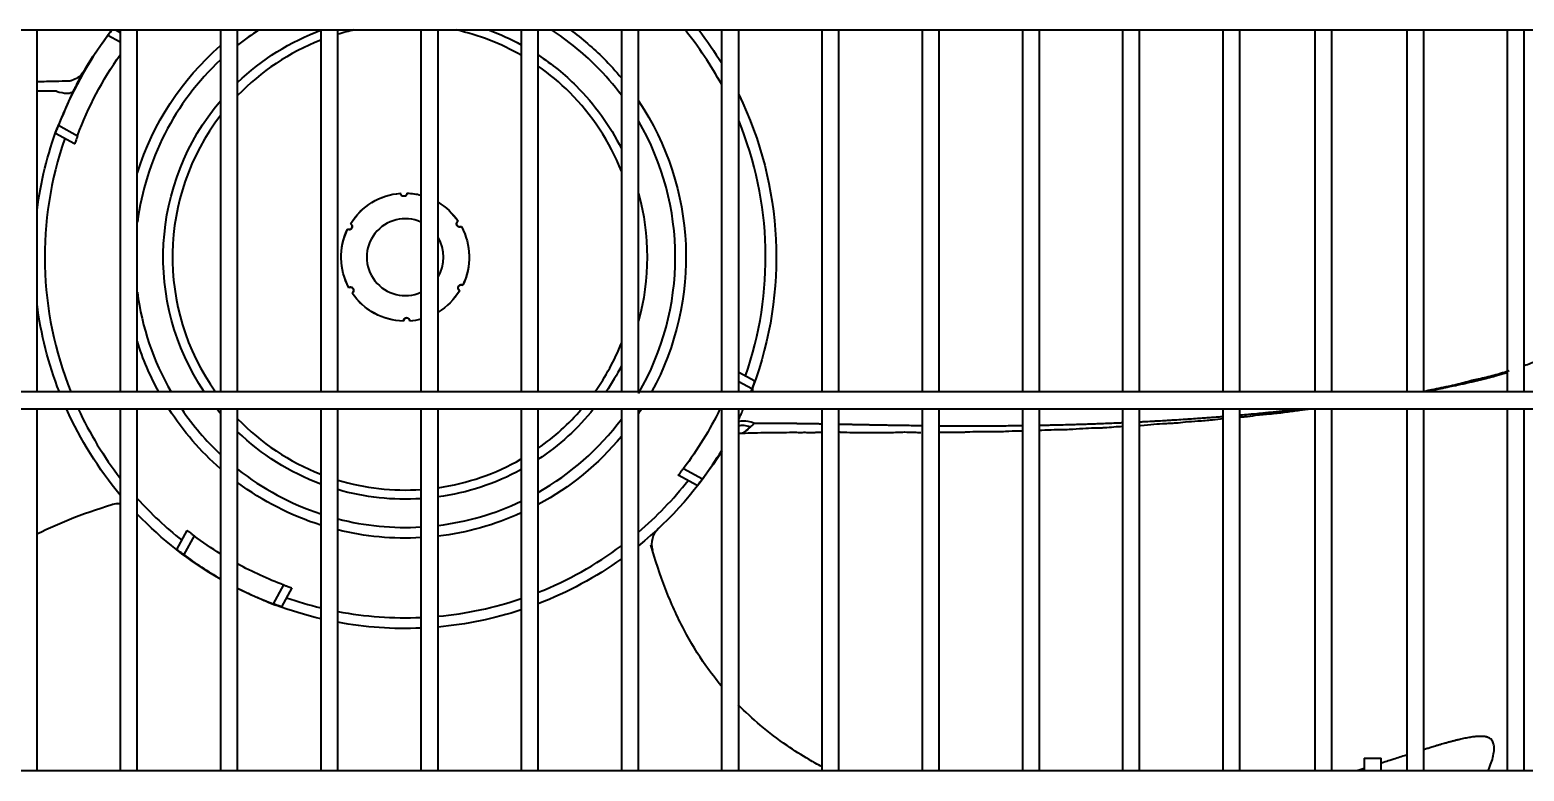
# Model space of a CAD drawing. Extents: x 58467 to 79089, y -33726 to -17391.
# Drawn here: x 72359.13 to 72394.16, y -20008.11 to -19990.75 of the extents above; entities that cross this region are included whole.
import ezdxf

# ---------------------------------------------------------------- set-up
doc = ezdxf.new("R2010")
doc.units = 0
doc.header["$LTSCALE"] = 100
doc.layers.add('+ENTE-ST-DOSEME USTU KONDDRENAJ', color=110, linetype='DOSEMEUSTUKONDENSDRENAJ_LINE', lineweight=40)
doc.linetypes.add('DOSEMEUSTUKONDENSDRENAJ_LINE', pattern='A,300,-40,["CD",Standard,S=15,R=0,X=-35,Y=-7.5],0', length=340)

# ---------------------------------------------------------------- blocks, each defined once
blk = doc.blocks.new('MAGAZA')
at = {"color": 3}
for p, q in [((54065.897, -32691.829, -3.539), (54184.259, -32691.829, -3.539)), ((54147.107, -32700.307, -3.539), (54147.107, -32691.829, -3.539)), ((54148.945, -32691.829, -3.539), (54149.058, -32691.891, -3.539)), ((54149.058, -32691.829, -3.539), (54149.058, -32700.307, -3.539)), ((54149.458, -32700.307, -3.539), (54149.458, -32691.829, -3.539)), ((54151.408, -32691.829, -3.539), (54151.408, -32700.307, -3.539)), ((54151.808, -32700.307, -3.539), (54151.808, -32691.829, -3.539)), ((54153.757, -32691.829, -3.539), (54153.757, -32700.307, -3.539)), ((54154.157, -32700.307, -3.539), (54154.157, -32691.829, -3.539)), ((54156.107, -32691.829, -3.539), (54156.107, -32700.307, -3.539)), ((54156.507, -32700.307, -3.539), (54156.507, -32691.829, -3.539)), ((54158.457, -32691.829, -3.539), (54158.457, -32700.307, -3.539)), ((54158.856, -32700.307, -3.539), (54158.856, -32691.829, -3.539)), ((54160.806, -32691.829, -3.539), (54160.806, -32700.307, -3.539)), ((54161.206, -32700.307, -3.539), (54161.206, -32691.829, -3.539)), ((54163.156, -32691.829, -3.539), (54163.156, -32700.307, -3.539)), ((54163.556, -32700.307, -3.539), (54163.556, -32691.829, -3.539)), ((54165.505, -32691.829, -3.539), (54165.505, -32700.307, -3.539)), ((54165.905, -32700.307, -3.539), (54165.905, -32691.829, -3.539)), ((54167.855, -32691.829, -3.539), (54167.855, -32700.307, -3.539)), ((54168.255, -32700.307, -3.539), (54168.255, -32691.829, -3.539)), ((54170.205, -32691.829, -3.539), (54170.205, -32700.307, -3.539)), ((54170.605, -32700.307, -3.539), (54170.605, -32691.829, -3.539)), ((54172.554, -32691.829, -3.539), (54172.554, -32700.307, -3.539)), ((54172.954, -32700.307, -3.539), (54172.954, -32691.829, -3.539)), ((54174.904, -32691.829, -3.539), (54174.904, -32700.307, -3.539)), ((54175.304, -32700.307, -3.539), (54175.304, -32691.829, -3.539)), ((54177.061, -32691.829, -3.539), (54177.061, -32700.307, -3.539)), ((54177.46, -32700.307, -3.539), (54177.46, -32691.829, -3.539)), ((54179.217, -32691.829, -3.539), (54179.217, -32700.307, -3.539)), ((54179.617, -32700.307, -3.539), (54179.617, -32691.829, -3.539)), ((54181.567, -32691.829, -3.539), (54181.567, -32700.307, -3.539)), ((54181.967, -32700.307, -3.539), (54181.967, -32691.829, -3.539)), ((54149.058, -32692.119, -3.539), (54148.767, -32691.959, -3.539)), ((54147.988, -32694.497, -3.539), (54147.542, -32694.253, -3.539)), ((54147.612, -32694.063, -3.539), (54148.056, -32694.306, -3.539)), ((54163.556, -32699.845, -3.539), (54163.93, -32700.05, -3.539)), ((54184.259, -32700.307, -3.539), (54065.897, -32700.307, -3.539)), ((54163.86, -32700.24, -3.539), (54163.556, -32700.073, -3.539)), ((54065.897, -32700.707, -3.539), (54184.259, -32700.707, -3.539)), ((54147.107, -32709.186, -3.539), (54147.107, -32700.707, -3.539)), ((54149.058, -32700.707, -3.539), (54149.058, -32709.186, -3.539)), ((54149.458, -32709.186, -3.539), (54149.458, -32700.707, -3.539)), ((54151.408, -32700.707, -3.539), (54151.408, -32709.186, -3.539)), ((54151.808, -32709.186, -3.539), (54151.808, -32700.707, -3.539)), ((54153.757, -32700.707, -3.539), (54153.757, -32709.186, -3.539)), ((54154.157, -32709.186, -3.539), (54154.157, -32700.707, -3.539)), ((54156.107, -32700.707, -3.539), (54156.107, -32709.186, -3.539)), ((54156.507, -32709.186, -3.539), (54156.507, -32700.707, -3.539)), ((54158.457, -32700.707, -3.539), (54158.457, -32709.186, -3.539)), ((54158.856, -32709.186, -3.539), (54158.856, -32700.707, -3.539)), ((54160.806, -32700.707, -3.539), (54160.806, -32709.186, -3.539)), ((54161.206, -32709.186, -3.539), (54161.206, -32700.707, -3.539)), ((54163.156, -32700.707, -3.539), (54163.156, -32709.186, -3.539)), ((54163.556, -32709.186, -3.539), (54163.556, -32700.707, -3.539)), ((54165.505, -32700.707, -3.539), (54165.505, -32709.186, -3.539)), ((54165.905, -32709.186, -3.539), (54165.905, -32700.707, -3.539)), ((54167.855, -32700.707, -3.539), (54167.855, -32709.186, -3.539)), ((54168.255, -32709.186, -3.539), (54168.255, -32700.707, -3.539)), ((54170.205, -32700.707, -3.539), (54170.205, -32709.186, -3.539)), ((54170.605, -32709.186, -3.539), (54170.605, -32700.707, -3.539)), ((54172.554, -32700.707, -3.539), (54172.554, -32709.186, -3.539)), ((54172.954, -32709.186, -3.539), (54172.954, -32700.707, -3.539)), ((54174.904, -32700.707, -3.539), (54174.904, -32709.186, -3.539)), ((54175.304, -32709.186, -3.539), (54175.304, -32700.707, -3.539)), ((54177.061, -32700.707, -3.539), (54177.061, -32709.186, -3.539)), ((54177.46, -32709.186, -3.539), (54177.46, -32700.707, -3.539)), ((54179.217, -32700.707, -3.539), (54179.217, -32709.186, -3.539)), ((54179.617, -32709.186, -3.539), (54179.617, -32700.707, -3.539)), ((54179.617, -32709.186, -3.539), (54179.617, -32700.707, -3.539)), ((54181.567, -32700.707, -3.539), (54181.567, -32709.186, -3.539)), ((54181.967, -32709.186, -3.539), (54181.967, -32700.707, -3.539)), ((54162.584, -32702.505, -3.539), (54162.139, -32702.26, -3.539)), ((54162.263, -32702.101, -3.539), (54162.706, -32702.344, -3.539)), ((54150.384, -32703.999, -3.539), (54150.628, -32703.554, -3.539)), ((54150.788, -32703.678, -3.539), (54150.545, -32704.121, -3.539)), ((54161.672, -32703.511, -3.539), (54161.652, -32703.529, -3.539)), ((54152.648, -32705.275, -3.539), (54152.891, -32704.832, -3.539)), ((54153.082, -32704.9, -3.539), (54152.838, -32705.345, -3.539)), ((54178.218, -32708.886, -3.539), (54178.218, -32709.186, -3.539)), ((54178.618, -32709.186, -3.539), (54178.618, -32708.886, -3.539)), ((54184.259, -32709.186, -3.539), (54065.897, -32709.186, -3.539))]:
    blk.add_line(p, q, dxfattribs=at)
at = {"color": 3, "extrusion": (0, 0, -1)}
for centre, radius, start, end in [((-54155.737, -32697.152, 3.539), 8.699, 27.6697, 37.7283), ((-54155.737, -32697.152, 3.539), 5.671, 46.1419, 69.8006), ((-54155.737, -32697.152, 3.539), 5.671, 110.1825, 118.6481), ((-54155.737, -32697.152, 3.539), 6.582, 126.0225, 135), ((-54155.737, -32697.152, 3.539), 8.699, 142.2719, 148.5298), ((-54155.737, -32697.152, 3.539), 6.582, 17.46, 48.87), ((-54155.737, -32697.152, 3.539), 8.191, 20.3267, 35.3728), ((-54155.737, -32697.152, 3.539), 5.671, 123.3675, 135), ((-54155.737, -32697.152, 3.539), 6.582, 135, 140.3606), ((-54155.737, -32697.152, 3.539), 5.671, 135, 153.36), ((-54155.737, -32697.152, 3.539), 5.671, 326.1881, 40.2356), ((-54155.737, -32697.152, 3.539), 6.582, 146.1881, 208.6481), ((-54155.737, -32697.152, 3.539), 8.699, 154.013, 200.4357), ((-54155.736, -32697.152, 3.539), 8.699, 7.2888, 20.4357), ((-54155.737, -32697.152, 3.539), 1.5, 31.5137, 85.7851), ((-54155.737, -32697.152, 3.539), 1.5, 31.6151, 85.8849), ((-54155.704, -32695.652, 3.539), 0.075, 180.1825, 357.3175), ((-54155.737, -32697.152, 3.539), 1.5, 91.5149, 104.2929), ((-54155.737, -32697.152, 3.539), 1.5, 91.6151, 104.293), ((-54155.737, -32697.152, 3.539), 5.671, 164.6606, 195.3281), ((-54155.737, -32697.152, 3.539), 1.5, 120.8995, 145.8849), ((-54155.737, -32697.152, 3.539), 1.5, 120.8996, 145.7851), ((-54154.422, -32696.43, 3.539), 0.075, 120.1825, 297.3175), ((-54157.019, -32696.374, 3.539), 0.075, 240.1825, 57.3175), ((-54155.737, -32697.152, 3.539), 1.5, 151.5149, 205.7851), ((-54155.737, -32697.152, 3.539), 1.5, 151.6151, 205.8849), ((-54155.737, -32697.152, 3.539), 1.5, 331.5149, 25.7863), ((-54155.737, -32697.152, 3.539), 1.5, 331.6151, 25.8849), ((-54154.455, -32697.93, 3.539), 0.075, 60.1825, 237.3175), ((-54157.052, -32697.873, 3.539), 0.075, 300.1825, 117.3175), ((-54155.737, -32697.152, 3.539), 1.5, 271.6151, 325.8849), ((-54155.737, -32697.152, 3.539), 1.5, 271.5149, 325.7851), ((-54155.737, -32697.152, 3.539), 1.5, 211.5149, 239.0994), ((-54155.737, -32697.152, 3.539), 1.5, 211.6151, 239.0993), ((-54155.736, -32697.152, 3.539), 8.699, 338.7281, 352.7104), ((-54155.769, -32698.651, 3.539), 0.075, 0.1825, 177.3175), ((-54155.737, -32697.152, 3.539), 1.5, 255.7067, 265.8849), ((-54155.737, -32697.152, 3.539), 1.5, 255.707, 265.7851), ((-54155.737, -32697.152, 3.539), 6.582, 331.3463, 342.5288), ((-54155.737, -32697.152, 3.539), 5.671, 206.6287, 213.8063), ((-54155.738, -32697.147, 3.539), 8.702, 320.1375, 335.8505), ((-54155.737, -32697.152, 3.539), 6.582, 311.1187, 327.3019), ((-54155.737, -32697.152, 3.539), 5.671, 319.7531, 321.1706), ((-54155.737, -32697.152, 3.539), 5.671, 218.8237, 236.6212), ((-54155.737, -32697.152, 3.539), 6.582, 212.6925, 213.8006), ((-54155.737, -32697.152, 3.539), 8.191, 205.7297, 217.1733), ((-54155.737, -32697.152, 3.539), 5.671, 290.4244, 313.8468), ((-54155.737, -32697.152, 3.539), 6.582, 219.6281, 241.7062), ((-54155.737, -32697.152, 3.539), 8.699, 211.4717, 231.0407), ((-54155.737, -32697.152, 3.539), 5.671, 241.3406, 262.1925), ((-54155.737, -32697.152, 3.539), 6.582, 287.4994, 306.6469), ((-54155.737, -32697.152, 3.539), 5.671, 266.2537, 286.1662), ((-54155.737, -32697.152, 3.539), 8.699, 299.8462, 316.2041), ((-54155.737, -32697.152, 3.539), 6.582, 245.5875, 263.2781), ((-54155.737, -32697.152, 3.539), 8.191, 301.9061, 307.1733), ((-54155.737, -32697.152, 3.539), 6.582, 266.7712, 283.8825), ((-54155.737, -32697.152, 3.539), 8.191, 290.3267, 298.6663), ((-54155.737, -32697.152, 3.539), 8.699, 234.354, 248.9829), ((-54155.737, -32697.152, 3.539), 8.699, 283.1523, 290.4357), ((-54155.737, -32697.152, 3.539), 8.699, 251.7788, 264.9192), ((-54155.737, -32697.152, 3.539), 8.699, 267.5599, 280.4611)]:
    blk.add_arc(centre, radius, start, end, dxfattribs=at)
at = {"color": 3}
for centre, radius, start, end in [((54155.737, -32697.152, -3.539), 6.332, 122.7938, 128.3513), ((54155.737, -32697.152, -3.539), 5.455, 102.6281, 106.83), ((54155.737, -32697.152, -3.539), 5.455, 60.0863, 77.3662), ((54155.737, -32697.152, -3.539), 6.332, 45, 57.2006), ((54155.737, -32697.152, -3.539), 8.449, 28.5801, 39.0506), ((54155.738, -32697.156, -3.539), 8.694, 143.2955, 159.1626), ((54155.737, -32697.152, -3.539), 5.455, 111.2737, 136.0744), ((54155.737, -32697.152, -3.539), 6.332, 133.1269, 172.5413), ((54155.737, -32697.152, -3.539), 5.455, 45, 55.1138), ((54155.737, -32697.152, -3.539), 6.332, 36.81, 45), ((54155.737, -32697.152, -3.539), 5.455, 21.6619, 45), ((54155.737, -32697.152, -3.539), 5.455, 142.5206, 215.3531), ((54155.737, -32697.152, -3.539), 6.332, 329.7431, 30.2569), ((54155.737, -32697.152, -3.539), 8.449, 340.7868, 22.2588), ((54155.736, -32697.15, -3.539), 8.449, 160.7965, 201.9425), ((54155.737, -32697.152, -3.539), 0.9, 65.7, 294.3), ((54155.737, -32697.152, -3.539), 0.9, 328.86, 31.14), ((54155.737, -32697.152, -3.539), 6.332, 187.4588, 209.8969), ((54155.737, -32697.152, -3.539), 5.455, 324.6525, 338.3381), ((54155.737, -32697.152, -3.539), 8.449, 204.8886, 217.7673), ((54155.737, -32697.152, -3.539), 6.332, 214.1663, 226.8731), ((54155.737, -32697.152, -3.539), 5.455, 223.9256, 248.7262), ((54155.737, -32697.152, -3.539), 5.455, 304.8862, 319.32), ((54155.737, -32697.152, -3.539), 6.332, 299.52, 323.19), ((54155.737, -32697.152, -3.539), 8.691, 334.1151, 335.8497), ((54155.737, -32697.152, -3.539), 8.691, 323.3149, 328.6118), ((54155.737, -32697.152, -3.539), 5.455, 278.1225, 299.9138), ((54155.737, -32697.152, -3.539), 6.332, 231.6487, 251.7863), ((54155.737, -32697.152, -3.539), 5.455, 253.17, 273.8925), ((54155.737, -32697.152, -3.539), 8.449, 310.3428, 321.7132), ((54155.737, -32697.152, -3.539), 8.449, 221.9985, 231.7132), ((54155.737, -32697.152, -3.539), 6.332, 276.9862, 295.4419), ((54155.737, -32697.152, -3.539), 6.332, 255.5606, 273.3525), ((54155.737, -32697.152, -3.539), 8.691, 233.3149, 240.1257), ((54155.737, -32697.152, -3.539), 8.449, 291.6703, 306.8719), ((54155.737, -32697.152, -3.539), 8.691, 243.1224, 249.1851), ((54155.737, -32697.152, -3.539), 8.449, 250.7868, 256.4509), ((54155.737, -32697.152, -3.539), 8.449, 275.2309, 288.779), ((54155.737, -32697.152, -3.539), 8.449, 259.2259, 272.5124)]:
    blk.add_arc(centre, radius, start, end, dxfattribs=at)
at = {"color": 3, "extrusion": (-5.03151e-06, 5.39034e-06, 1)}
blk.add_arc((54149.013, -32703.429, -3.989), 0.5, 84.8443, 106.4677, dxfattribs=at)
at = {"color": 3, "extrusion": (-5.89787e-06, -5.50525e-06, 1)}
blk.add_arc((54162.014, -32703.875, -3.68), 0.5, 133.0877, 196.4735, dxfattribs=at)
at = {"color": 3}
for centre, major_axis, ratio, start_param, end_param in [((54164.356, -32700.363, -3.539), (-0.468, 0.175), 0.588101, 0, 0.392495), ((54163.883, -32701.423, -3.539), (-0.443, 0.232), 0.512974, -1.203049, -0.512348)]:
    blk.add_ellipse(centre, major_axis=major_axis, ratio=ratio, start_param=start_param, end_param=end_param, dxfattribs=at)
for points, knots in [([(54148.767, -32691.959, -3.539), (54148.781, -32691.941, -3.539), (54148.795, -32691.923, -3.539), (54148.821, -32691.888, -3.539), (54148.833, -32691.872, -3.539), (54148.853, -32691.846, -3.539), (54148.861, -32691.836, -3.539), (54148.867, -32691.828, -3.539)], [0, 0, 0, 0, 0.355398, 0.355398, 0.710856, 0.710856, 1, 1, 1, 1]), ([(54148.178, -32692.829, -3.539), (54148.153, -32692.865, -3.539), (54148.091, -32692.936, -3.539), (54147.958, -32693.005, -3.539), (54147.85, -32693.039, -3.539), (54147.793, -32693.031, -3.539), (54147.791, -32693.031, -3.539)], [0, 0, 0, 0, 0.282775, 0.623842, 0.989494, 1, 1, 1, 1]), ([(54147.915, -32693.025, -3.539), (54147.719, -32693.032, -3.539), (54147.45, -32693.039, -3.539), (54147.181, -32693.043, -3.539), (54147.108, -32693.044, -3.539)], [0, 0, 0, 0, 0.728232, 1, 1, 1, 1]), ([(54147.548, -32693.263, -3.539), (54147.532, -32693.263, -3.539), (54147.49, -32693.263, -3.539), (54147.406, -32693.263, -3.539), (54147.314, -32693.264, -3.539), (54147.22, -32693.263, -3.539), (54147.155, -32693.263, -3.539), (54147.117, -32693.263, -3.539), (54147.108, -32693.263, -3.539)], [0, 0, 0, 0, 0.114118, 0.296477, 0.570016, 0.752375, 0.934735, 1, 1, 1, 1]), ([(54147.561, -32693.265, -3.539), (54147.652, -32693.294, -3.539), (54147.738, -32693.309, -3.539), (54147.877, -32693.31, -3.539), (54147.93, -32693.294, -3.539), (54147.956, -32693.266, -3.539)], [0, 0, 0, 0, 0.5, 0.5, 1, 1, 1, 1]), ([(54147.956, -32693.266, -3.539), (54147.946, -32693.287, -3.539), (54147.937, -32693.307, -3.539), (54147.882, -32693.423, -3.539), (54147.839, -32693.521, -3.539), (54147.756, -32693.704, -3.539), (54147.718, -32693.791, -3.539), (54147.647, -32693.956, -3.539), (54147.614, -32694.036, -3.539), (54147.584, -32694.114, -3.539)], [0, 0, 0, 0, 0.07319, 0.07319, 0.416738, 0.416738, 0.719921, 0.719921, 1, 1, 1, 1]), ([(54147.542, -32694.253, -3.539), (54147.542, -32694.253, -3.539), (54147.543, -32694.249, -3.539), (54147.548, -32694.236, -3.539), (54147.552, -32694.225, -3.539), (54147.562, -32694.199, -3.539), (54147.567, -32694.183, -3.539), (54147.58, -32694.147, -3.539), (54147.588, -32694.127, -3.539), (54147.601, -32694.093, -3.539), (54147.606, -32694.078, -3.539), (54147.612, -32694.063, -3.539)], [0, 0, 0, 0, 0.211758, 0.211758, 0.423432, 0.423432, 0.636431, 0.636431, 0.852021, 0.852021, 1, 1, 1, 1]), ([(54148.056, -32694.306, -3.539), (54148.048, -32694.328, -3.539), (54148.04, -32694.35, -3.539), (54148.026, -32694.39, -3.539), (54148.019, -32694.41, -3.539), (54148.007, -32694.443, -3.539), (54148.002, -32694.458, -3.539), (54147.994, -32694.48, -3.539), (54147.991, -32694.489, -3.539), (54147.989, -32694.496, -3.539), (54147.988, -32694.497, -3.539), (54147.988, -32694.497, -3.539)], [0, 0, 0, 0, 0.21816, 0.21816, 0.436362, 0.436362, 0.653817, 0.653817, 0.868707, 0.868707, 1, 1, 1, 1]), ([(54154.385, -32696.498, -3.539), (54154.401, -32696.507, -3.539), (54154.445, -32696.512, -3.539), (54154.485, -32696.479, -3.539), (54154.497, -32696.441, -3.539), (54154.495, -32696.411, -3.539), (54154.48, -32696.384, -3.539), (54154.465, -32696.371, -3.539), (54154.456, -32696.367, -3.539)], [0, 0, 0, 0, 0.25, 0.5, 0.625, 0.75, 0.875, 1, 1, 1, 1]), ([(54154.495, -32697.996, -3.539), (54154.511, -32697.986, -3.539), (54154.537, -32697.95, -3.539), (54154.528, -32697.899, -3.539), (54154.502, -32697.87, -3.539), (54154.475, -32697.857, -3.539), (54154.444, -32697.856, -3.539), (54154.425, -32697.863, -3.539), (54154.417, -32697.868, -3.539)], [0, 0, 0, 0, 0.25, 0.5, 0.625, 0.75, 0.875, 1, 1, 1, 1]), ([(54155.847, -32698.649, -3.539), (54155.847, -32698.63, -3.539), (54155.829, -32698.59, -3.539), (54155.78, -32698.572, -3.539), (54155.741, -32698.581, -3.539), (54155.717, -32698.597, -3.539), (54155.701, -32698.624, -3.539), (54155.697, -32698.643, -3.539), (54155.697, -32698.653, -3.539)], [0, 0, 0, 0, 0.25, 0.5, 0.625, 0.75, 0.875, 1, 1, 1, 1]), ([(54181.967, -32699.692, -3.539), (54182.018, -32699.674, -3.539), (54182.276, -32699.58, -3.539), (54182.618, -32699.441, -3.539), (54182.976, -32699.285, -3.539), (54183.155, -32699.196, -3.539), (54183.267, -32699.142, -3.539), (54183.354, -32699.11, -3.539), (54183.447, -32699.102, -3.539), (54183.492, -32699.093, -3.539), (54183.511, -32699.091, -3.539)], [0, 0, 0, 0, 0.085996, 0.432677, 0.579521, 0.710147, 0.777201, 0.826739, 0.904569, 1, 1, 1, 1]), ([(54179.622, -32700.291, -3.539), (54179.687, -32700.278, -3.539), (54179.902, -32700.232, -3.539), (54180.113, -32700.192, -3.539), (54180.464, -32700.115, -3.539), (54180.668, -32700.052, -3.539), (54180.905, -32700.001, -3.539), (54181.085, -32699.961, -3.539), (54181.267, -32699.914, -3.539), (54181.414, -32699.871, -3.539), (54181.509, -32699.843, -3.539), (54181.569, -32699.824, -3.539), (54181.6, -32699.815, -3.539), (54181.616, -32699.81, -3.539)], [0, 0, 0, 0, 0.098734, 0.346332, 0.396322, 0.571696, 0.645977, 0.72631, 0.812723, 0.903867, 0.955533, 0.977657, 1, 1, 1, 1]), ([(54179.623, -32700.3, -3.539), (54179.646, -32700.296, -3.539), (54179.724, -32700.281, -3.539), (54179.829, -32700.262, -3.539), (54179.966, -32700.236, -3.539), (54180.075, -32700.215, -3.539), (54180.21, -32700.187, -3.539), (54180.318, -32700.165, -3.539), (54180.438, -32700.14, -3.539), (54180.544, -32700.117, -3.539), (54180.663, -32700.09, -3.539), (54180.782, -32700.063, -3.539), (54180.887, -32700.037, -3.539), (54180.992, -32700.012, -3.539), (54181.096, -32699.985, -3.539), (54181.199, -32699.958, -3.539), (54181.301, -32699.931, -3.539), (54181.401, -32699.903, -3.539), (54181.494, -32699.876, -3.539), (54181.548, -32699.86, -3.539), (54181.567, -32699.855, -3.539)], [0, 0, 0, 0, 0.032531, 0.11396, 0.154675, 0.236104, 0.276818, 0.358248, 0.398962, 0.460034, 0.521106, 0.582177, 0.643249, 0.683964, 0.745036, 0.806107, 0.846822, 0.907894, 0.968965, 1, 1, 1, 1]), ([(54163.93, -32700.05, -3.539), (54163.93, -32700.05, -3.539), (54163.929, -32700.054, -3.539), (54163.924, -32700.068, -3.539), (54163.92, -32700.078, -3.539), (54163.911, -32700.104, -3.539), (54163.905, -32700.12, -3.539), (54163.892, -32700.156, -3.539), (54163.885, -32700.176, -3.539), (54163.872, -32700.211, -3.539), (54163.866, -32700.225, -3.539), (54163.86, -32700.24, -3.539)], [0, 0, 0, 0, 0.211758, 0.211758, 0.423432, 0.423432, 0.636431, 0.636431, 0.852021, 0.852021, 1, 1, 1, 1]), ([(54163.911, -32701.038, -3.539), (54163.82, -32701.009, -3.539), (54163.735, -32700.994, -3.539), (54163.62, -32700.993, -3.539), (54163.582, -32701, -3.539), (54163.553, -32701.012, -3.539)], [0, 0, 0, 0, 0.604116, 0.604116, 1, 1, 1, 1]), ([(54172.955, -32701.095, -3.539), (54172.961, -32701.094, -3.539), (54173.083, -32701.085, -3.539), (54173.286, -32701.064, -3.539), (54173.499, -32701.049, -3.539), (54173.673, -32701.042, -3.539), (54173.836, -32701.034, -3.539), (54174.047, -32701.006, -3.539), (54174.279, -32700.992, -3.539), (54174.497, -32700.978, -3.539), (54174.7, -32700.958, -3.539), (54174.83, -32700.943, -3.539), (54174.907, -32700.934, -3.539)], [0, 0, 0, 0, 0.008799, 0.183646, 0.34505, 0.408603, 0.460825, 0.566791, 0.701254, 0.778856, 0.862109, 1, 1, 1, 1]), ([(54172.964, -32701.009, -3.539), (54172.993, -32701.007, -3.539), (54173.088, -32701.003, -3.539), (54173.213, -32700.996, -3.539), (54173.375, -32700.987, -3.539), (54173.52, -32700.979, -3.539), (54173.682, -32700.969, -3.539), (54173.843, -32700.959, -3.539), (54173.988, -32700.949, -3.539), (54174.15, -32700.939, -3.539), (54174.297, -32700.928, -3.539), (54174.461, -32700.917, -3.539), (54174.608, -32700.906, -3.539), (54174.753, -32700.895, -3.539), (54174.849, -32700.887, -3.539), (54174.898, -32700.883, -3.539), (54174.899, -32700.883, -3.539)], [0, 0, 0, 0, 0.043677, 0.144139, 0.194371, 0.294833, 0.370179, 0.445526, 0.545988, 0.596219, 0.696681, 0.772028, 0.847375, 0.922721, 0.998068, 1, 1, 1, 1]), ([(54175.302, -32700.898, -3.539), (54175.323, -32700.897, -3.539), (54175.38, -32700.893, -3.539), (54175.529, -32700.879, -3.539), (54175.747, -32700.843, -3.539), (54176.002, -32700.824, -3.539), (54176.229, -32700.801, -3.539), (54176.459, -32700.771, -3.539), (54176.686, -32700.738, -3.539), (54176.876, -32700.719, -3.539), (54176.979, -32700.707, -3.539)], [0, 0, 0, 0, 0.037568, 0.099793, 0.235444, 0.406173, 0.503648, 0.608785, 0.82508, 1, 1, 1, 1]), ([(54175.302, -32700.85, -3.539), (54175.324, -32700.848, -3.539), (54175.409, -32700.84, -3.539), (54175.525, -32700.83, -3.539), (54175.682, -32700.816, -3.539), (54175.824, -32700.803, -3.539), (54175.983, -32700.787, -3.539), (54176.126, -32700.773, -3.539), (54176.268, -32700.759, -3.539), (54176.424, -32700.743, -3.539), (54176.562, -32700.728, -3.539), (54176.674, -32700.716, -3.539), (54176.725, -32700.71, -3.539), (54176.746, -32700.708, -3.539)], [0, 0, 0, 0, 0.045948, 0.175933, 0.240925, 0.370909, 0.468398, 0.565886, 0.663374, 0.760863, 0.890847, 0.955839, 1, 1, 1, 1]), ([(54163.555, -32701.288, -3.539), (54163.595, -32701.275, -3.539), (54163.637, -32701.266, -3.539), (54163.679, -32701.272, -3.539), (54163.681, -32701.273, -3.539)], [0, 0, 0, 0, 0.962907, 1, 1, 1, 1]), ([(54163.558, -32701.278, -3.539), (54163.753, -32701.271, -3.539), (54164.15, -32701.26, -3.539), (54164.572, -32701.257, -3.539), (54164.857, -32701.255, -3.539), (54164.98, -32701.257, -3.539), (54165.111, -32701.255, -3.539), (54165.22, -32701.258, -3.539), (54165.321, -32701.257, -3.539), (54165.414, -32701.253, -3.539), (54165.475, -32701.249, -3.539), (54165.509, -32701.247, -3.539)], [0, 0, 0, 0, 0.295836, 0.599217, 0.63578, 0.724251, 0.792145, 0.857546, 0.898871, 0.942551, 1, 1, 1, 1]), ([(54163.835, -32701.128, -3.539), (54163.783, -32701.174, -3.539), (54163.733, -32701.218, -3.539), (54163.677, -32701.262, -3.539), (54163.667, -32701.272, -3.539), (54163.67, -32701.274, -3.539)], [0, 0, 0, 0, 0.677972, 0.677972, 1, 1, 1, 1]), ([(54163.924, -32701.04, -3.539), (54163.924, -32701.04, -3.539), (54163.924, -32701.04, -3.539), (54163.896, -32701.072, -3.539), (54163.865, -32701.101, -3.539), (54163.835, -32701.128, -3.539)], [0, 0, 0, 0, 0.000046, 0.000046, 1, 1, 1, 1]), ([(54163.924, -32701.04, -3.539), (54163.94, -32701.04, -3.539), (54163.982, -32701.04, -3.539), (54164.066, -32701.04, -3.539), (54164.158, -32701.039, -3.539), (54164.252, -32701.04, -3.539), (54164.336, -32701.04, -3.539), (54164.417, -32701.04, -3.539), (54164.513, -32701.041, -3.539), (54164.613, -32701.041, -3.539), (54164.725, -32701.043, -3.539), (54164.823, -32701.044, -3.539), (54164.93, -32701.045, -3.539), (54165.03, -32701.047, -3.539), (54165.131, -32701.048, -3.539), (54165.246, -32701.05, -3.539), (54165.348, -32701.051, -3.539), (54165.441, -32701.053, -3.539), (54165.49, -32701.054, -3.539), (54165.51, -32701.055, -3.539)], [0, 0, 0, 0, 0.033268, 0.086429, 0.166172, 0.219334, 0.272495, 0.325657, 0.378819, 0.458561, 0.511723, 0.591466, 0.644627, 0.697789, 0.777532, 0.830693, 0.910436, 0.963598, 1, 1, 1, 1]), ([(54165.902, -32701.062, -3.539), (54165.947, -32701.063, -3.539), (54166.039, -32701.065, -3.539), (54166.165, -32701.067, -3.539), (54166.291, -32701.07, -3.539), (54166.417, -32701.072, -3.539), (54166.541, -32701.075, -3.539), (54166.666, -32701.077, -3.539), (54166.791, -32701.079, -3.539), (54166.916, -32701.082, -3.539), (54167.041, -32701.084, -3.539), (54167.167, -32701.086, -3.539), (54167.293, -32701.088, -3.539), (54167.436, -32701.09, -3.539), (54167.566, -32701.092, -3.539), (54167.714, -32701.094, -3.539), (54167.8, -32701.095, -3.539), (54167.853, -32701.096, -3.539), (54167.856, -32701.096, -3.539)], [0, 0, 0, 0, 0.071605, 0.144526, 0.19314, 0.266061, 0.338983, 0.387597, 0.460518, 0.533439, 0.582053, 0.654974, 0.727896, 0.77651, 0.873738, 0.922352, 0.995273, 1, 1, 1, 1]), ([(54165.904, -32701.246, -3.539), (54165.917, -32701.247, -3.539), (54166.026, -32701.252, -3.539), (54166.333, -32701.265, -3.539), (54166.642, -32701.253, -3.539), (54166.889, -32701.259, -3.539), (54167.014, -32701.262, -3.539), (54167.197, -32701.26, -3.539), (54167.393, -32701.242, -3.539), (54167.643, -32701.254, -3.539), (54167.772, -32701.258, -3.539), (54167.822, -32701.259, -3.539)], [0, 0, 0, 0, 0.020061, 0.161151, 0.438961, 0.54767, 0.590018, 0.628584, 0.811988, 0.925322, 1, 1, 1, 1]), ([(54168.253, -32701.099, -3.539), (54168.265, -32701.1, -3.539), (54168.309, -32701.1, -3.539), (54168.402, -32701.101, -3.539), (54168.532, -32701.102, -3.539), (54168.678, -32701.102, -3.539), (54168.824, -32701.103, -3.539), (54168.971, -32701.103, -3.539), (54169.119, -32701.103, -3.539), (54169.252, -32701.103, -3.539), (54169.403, -32701.102, -3.539), (54169.539, -32701.102, -3.539), (54169.707, -32701.101, -3.539), (54169.839, -32701.1, -3.539), (54170.004, -32701.098, -3.539), (54170.114, -32701.097, -3.539), (54170.19, -32701.096, -3.539), (54170.202, -32701.096, -3.539)], [0, 0, 0, 0, 0.018658, 0.069393, 0.145495, 0.221596, 0.297698, 0.3738, 0.449902, 0.526003, 0.576738, 0.678207, 0.728941, 0.83041, 0.881145, 0.982614, 1, 1, 1, 1]), ([(54168.261, -32701.253, -3.539), (54168.289, -32701.252, -3.539), (54168.42, -32701.249, -3.539), (54168.561, -32701.251, -3.539), (54168.723, -32701.253, -3.539), (54168.806, -32701.252, -3.539), (54168.959, -32701.243, -3.539), (54169.137, -32701.235, -3.539), (54169.354, -32701.239, -3.539), (54169.607, -32701.241, -3.539), (54169.894, -32701.226, -3.539), (54170.09, -32701.218, -3.539), (54170.198, -32701.217, -3.539), (54170.204, -32701.217, -3.539)], [0, 0, 0, 0, 0.047203, 0.219949, 0.250675, 0.278328, 0.333689, 0.467407, 0.546264, 0.63201, 0.815334, 0.990362, 1, 1, 1, 1]), ([(54170.605, -32701.207, -3.539), (54170.623, -32701.206, -3.539), (54170.736, -32701.197, -3.539), (54170.908, -32701.193, -3.539), (54171.128, -32701.191, -3.539), (54171.368, -32701.182, -3.539), (54171.62, -32701.161, -3.539), (54171.835, -32701.151, -3.539), (54172.008, -32701.148, -3.539), (54172.165, -32701.145, -3.539), (54172.344, -32701.125, -3.539), (54172.486, -32701.118, -3.539), (54172.554, -32701.115, -3.539)], [0, 0, 0, 0, 0.026236, 0.165323, 0.245888, 0.332132, 0.514466, 0.68062, 0.745287, 0.79789, 0.90324, 1, 1, 1, 1]), ([(54170.607, -32701.089, -3.539), (54170.658, -32701.088, -3.539), (54170.743, -32701.087, -3.539), (54170.894, -32701.083, -3.539), (54171.03, -32701.08, -3.539), (54171.199, -32701.076, -3.539), (54171.351, -32701.072, -3.539), (54171.516, -32701.067, -3.539), (54171.664, -32701.063, -3.539), (54171.811, -32701.058, -3.539), (54171.975, -32701.052, -3.539), (54172.122, -32701.046, -3.539), (54172.286, -32701.04, -3.539), (54172.419, -32701.034, -3.539), (54172.519, -32701.03, -3.539), (54172.554, -32701.028, -3.539)], [0, 0, 0, 0, 0.079108, 0.130174, 0.232307, 0.283373, 0.385506, 0.462105, 0.538704, 0.615303, 0.691903, 0.794035, 0.845101, 0.947234, 1, 1, 1, 1]), ([(54162.139, -32702.26, -3.539), (54162.139, -32702.26, -3.539), (54162.141, -32702.257, -3.539), (54162.15, -32702.246, -3.539), (54162.157, -32702.237, -3.539), (54162.174, -32702.216, -3.539), (54162.185, -32702.202, -3.539), (54162.208, -32702.172, -3.539), (54162.221, -32702.155, -3.539), (54162.244, -32702.126, -3.539), (54162.254, -32702.113, -3.539), (54162.263, -32702.101, -3.539)], [0, 0, 0, 0, 0.211356, 0.211356, 0.422617, 0.422617, 0.635365, 0.635365, 0.851032, 0.851032, 1, 1, 1, 1]), ([(54162.706, -32702.344, -3.539), (54162.693, -32702.362, -3.539), (54162.679, -32702.381, -3.539), (54162.653, -32702.415, -3.539), (54162.64, -32702.431, -3.539), (54162.619, -32702.459, -3.539), (54162.609, -32702.472, -3.539), (54162.595, -32702.49, -3.539), (54162.589, -32702.497, -3.539), (54162.584, -32702.503, -3.539), (54162.584, -32702.505, -3.539), (54162.584, -32702.505, -3.539)], [0, 0, 0, 0, 0.217793, 0.217793, 0.435623, 0.435623, 0.652794, 0.652794, 0.867695, 0.867695, 1, 1, 1, 1]), ([(54147.104, -32703.637, -3.539), (54147.384, -32703.495, -3.539), (54148.003, -32703.224, -3.539), (54148.644, -32703.01, -3.539), (54148.994, -32702.913, -3.539)], [0, 0, 0, 0, 0.466455, 1, 1, 1, 1]), ([(54150.628, -32703.554, -3.539), (54150.628, -32703.554, -3.539), (54150.631, -32703.556, -3.539), (54150.642, -32703.565, -3.539), (54150.651, -32703.572, -3.539), (54150.673, -32703.589, -3.539), (54150.686, -32703.6, -3.539), (54150.716, -32703.623, -3.539), (54150.733, -32703.636, -3.539), (54150.763, -32703.659, -3.539), (54150.775, -32703.668, -3.539), (54150.788, -32703.678, -3.539)], [0, 0, 0, 0, 0.211356, 0.211356, 0.422617, 0.422617, 0.635365, 0.635365, 0.851032, 0.851032, 1, 1, 1, 1]), ([(54150.545, -32704.121, -3.539), (54150.526, -32704.108, -3.539), (54150.508, -32704.094, -3.539), (54150.473, -32704.068, -3.539), (54150.457, -32704.055, -3.539), (54150.429, -32704.034, -3.539), (54150.417, -32704.024, -3.539), (54150.398, -32704.01, -3.539), (54150.391, -32704.004, -3.539), (54150.385, -32703.999, -3.539), (54150.384, -32703.998, -3.539), (54150.384, -32703.999, -3.539)], [0, 0, 0, 0, 0.217793, 0.217793, 0.435623, 0.435623, 0.652794, 0.652794, 0.867695, 0.867695, 1, 1, 1, 1]), ([(54163.147, -32707.196, -3.539), (54163.021, -32707.044, -3.539), (54162.702, -32706.627, -3.539), (54162.245, -32705.876, -3.539), (54161.821, -32704.921, -3.539), (54161.595, -32704.244, -3.539), (54161.498, -32703.894, -3.539)], [0, 0, 0, 0, 0.160983, 0.427877, 0.710763, 1, 1, 1, 1]), ([(54152.891, -32704.832, -3.539), (54152.913, -32704.84, -3.539), (54152.935, -32704.848, -3.539), (54152.975, -32704.863, -3.539), (54152.995, -32704.87, -3.539), (54153.028, -32704.881, -3.539), (54153.043, -32704.887, -3.539), (54153.065, -32704.894, -3.539), (54153.074, -32704.897, -3.539), (54153.081, -32704.9, -3.539), (54153.082, -32704.9, -3.539), (54153.082, -32704.9, -3.539)], [0, 0, 0, 0, 0.21816, 0.21816, 0.436362, 0.436362, 0.653817, 0.653817, 0.868707, 0.868707, 1, 1, 1, 1]), ([(54151.851, -32704.932, -3.539), (54151.872, -32704.942, -3.539), (54151.892, -32704.952, -3.539), (54152.008, -32705.006, -3.539), (54152.106, -32705.049, -3.539), (54152.289, -32705.131, -3.539), (54152.376, -32705.169, -3.539), (54152.541, -32705.24, -3.539), (54152.621, -32705.273, -3.539), (54152.699, -32705.303, -3.539)], [0, 0, 0, 0, 0.07319, 0.07319, 0.416738, 0.416738, 0.719921, 0.719921, 1, 1, 1, 1]), ([(54152.838, -32705.345, -3.539), (54152.838, -32705.345, -3.539), (54152.835, -32705.344, -3.539), (54152.821, -32705.339, -3.539), (54152.81, -32705.335, -3.539), (54152.784, -32705.326, -3.539), (54152.768, -32705.32, -3.539), (54152.733, -32705.307, -3.539), (54152.712, -32705.3, -3.539), (54152.678, -32705.286, -3.539), (54152.663, -32705.281, -3.539), (54152.648, -32705.275, -3.539)], [0, 0, 0, 0, 0.211758, 0.211758, 0.423432, 0.423432, 0.636431, 0.636431, 0.852021, 0.852021, 1, 1, 1, 1]), ([(54165.499, -32709.088, -3.539), (54165.4, -32709.035, -3.539), (54165.124, -32708.881, -3.539), (54164.634, -32708.57, -3.539), (54164.076, -32708.145, -3.539), (54163.71, -32707.805, -3.539), (54163.546, -32707.638, -3.539)], [0, 0, 0, 0, 0.139399, 0.390327, 0.714739, 1, 1, 1, 1]), ([(54181.106, -32708.399, -3.539), (54181.092, -32708.394, -3.539), (54181.066, -32708.388, -3.539), (54181.036, -32708.383, -3.539), (54180.99, -32708.379, -3.539), (54180.954, -32708.378, -3.539), (54180.91, -32708.378, -3.539), (54180.859, -32708.381, -3.539), (54180.813, -32708.385, -3.539), (54180.754, -32708.393, -3.539), (54180.702, -32708.401, -3.539), (54180.638, -32708.412, -3.539), (54180.578, -32708.424, -3.539), (54180.502, -32708.441, -3.539), (54180.423, -32708.459, -3.539), (54180.342, -32708.479, -3.539), (54180.269, -32708.498, -3.539), (54180.195, -32708.518, -3.539), (54180.107, -32708.543, -3.539), (54180.016, -32708.569, -3.539), (54179.91, -32708.6, -3.539), (54179.815, -32708.629, -3.539), (54179.717, -32708.659, -3.539), (54179.656, -32708.678, -3.539), (54179.623, -32708.688, -3.539), (54179.618, -32708.689, -3.539)], [0, 0, 0, 0, 0.061068, 0.102482, 0.143896, 0.18531, 0.226724, 0.268138, 0.309552, 0.350965, 0.392379, 0.433793, 0.475207, 0.516621, 0.578742, 0.620156, 0.66157, 0.702984, 0.744398, 0.806519, 0.847933, 0.910054, 0.951468, 0.992881, 1, 1, 1, 1]), ([(54181.123, -32709.188, -3.539), (54181.138, -32709.153, -3.539), (54181.197, -32709.011, -3.539), (54181.26, -32708.817, -3.539), (54181.269, -32708.614, -3.539), (54181.245, -32708.523, -3.539), (54181.21, -32708.465, -3.539), (54181.165, -32708.421, -3.539), (54181.125, -32708.403, -3.539), (54181.094, -32708.395, -3.539)], [0, 0, 0, 0, 0.125875, 0.501642, 0.656556, 0.790033, 0.847053, 0.89779, 1, 1, 1, 1]), ([(54178.218, -32708.886, -3.539), (54178.218, -32708.886, -3.539), (54178.22, -32708.886, -3.539), (54178.228, -32708.886, -3.539), (54178.237, -32708.886, -3.539), (54178.261, -32708.886, -3.539), (54178.277, -32708.886, -3.539), (54178.312, -32708.886, -3.539), (54178.332, -32708.886, -3.539), (54178.375, -32708.886, -3.539), (54178.397, -32708.886, -3.539), (54178.442, -32708.886, -3.539), (54178.465, -32708.886, -3.539), (54178.507, -32708.886, -3.539), (54178.527, -32708.886, -3.539), (54178.562, -32708.886, -3.539), (54178.577, -32708.886, -3.539), (54178.6, -32708.886, -3.539), (54178.609, -32708.886, -3.539), (54178.616, -32708.886, -3.539), (54178.618, -32708.886, -3.539), (54178.618, -32708.886, -3.539)], [0, 0, 0, 0, 0.072796, 0.072796, 0.180355, 0.180355, 0.287914, 0.287914, 0.395473, 0.395473, 0.503031, 0.503031, 0.61059, 0.61059, 0.718149, 0.718149, 0.825708, 0.825708, 0.933267, 0.933267, 1, 1, 1, 1]), ([(54179.206, -32708.819, -3.539), (54179.2, -32708.821, -3.539), (54179.149, -32708.837, -3.539), (54179.052, -32708.868, -3.539), (54178.926, -32708.908, -3.539), (54178.803, -32708.947, -3.539), (54178.704, -32708.978, -3.539), (54178.637, -32708.999, -3.539), (54178.618, -32709.005, -3.539)], [0, 0, 0, 0, 0.02815, 0.268086, 0.508023, 0.66798, 0.907917, 1, 1, 1, 1]), ([(54178.218, -32709.13, -3.539), (54178.187, -32709.14, -3.539), (54178.121, -32709.16, -3.539), (54178.054, -32709.18, -3.539), (54178.017, -32709.191, -3.539), (54178.016, -32709.192, -3.539)], [0, 0, 0, 0, 0.464341, 0.973106, 1, 1, 1, 1])]:
    blk.add_open_spline(points, degree=3, knots=knots, dxfattribs=at)
for points, degree in [([(54147.561, -32693.265, -3.539), (54147.557, -32693.264, -3.539), (54147.552, -32693.263, -3.539), (54147.548, -32693.263, -3.539)], 3), ([(54148.033, -32693.112, -3.539), (54148.006, -32693.163, -3.539), (54147.981, -32693.214, -3.539), (54147.956, -32693.266, -3.539)], 3), ([(54155.776, -32695.652, -3.539), (54155.776, -32695.683, -3.539), (54155.734, -32695.726, -3.539), (54155.673, -32695.728, -3.539), (54155.628, -32695.686, -3.539), (54155.626, -32695.656, -3.539)], 2), ([(54157.055, -32696.436, -3.539), (54157.029, -32696.451, -3.539), (54156.969, -32696.436, -3.539), (54156.938, -32696.384, -3.539), (54156.951, -32696.325, -3.539), (54156.977, -32696.308, -3.539)], 2), ([(54157.015, -32697.936, -3.539), (54156.989, -32697.92, -3.539), (54156.972, -32697.862, -3.539), (54157.002, -32697.808, -3.539), (54157.06, -32697.79, -3.539), (54157.087, -32697.804, -3.539)], 2), ([(54163.841, -32700.307, -3.539), (54163.858, -32700.268, -3.539), (54163.873, -32700.228, -3.539), (54163.888, -32700.189, -3.539)], 3), ([(54163.556, -32700.955, -3.539), (54163.594, -32700.873, -3.539), (54163.631, -32700.79, -3.539), (54163.668, -32700.707, -3.539)], 3), ([(54163.911, -32701.038, -3.539), (54163.915, -32701.039, -3.539), (54163.92, -32701.04, -3.539), (54163.924, -32701.04, -3.539)], 3), ([(54161.672, -32703.511, -3.539), (54161.677, -32703.506, -3.539), (54161.648, -32703.533, -3.539)], 2), ([(54151.807, -32704.911, -3.539), (54151.822, -32704.918, -3.539), (54151.837, -32704.925, -3.539), (54151.851, -32704.932, -3.539)], 3)]:
    blk.add_open_spline(points, degree=degree, dxfattribs=at)

msp = doc.modelspace()

# ---------------------------------------------------------------- block references
at = {"layer": '+ENTE-ST-DOSEME USTU KONDDRENAJ', "color": 3, "linetype": 'Continuous'}
msp.add_blockref('MAGAZA', (18212.194, 12701.082), dxfattribs=at)

doc.saveas('drawing.dxf')
